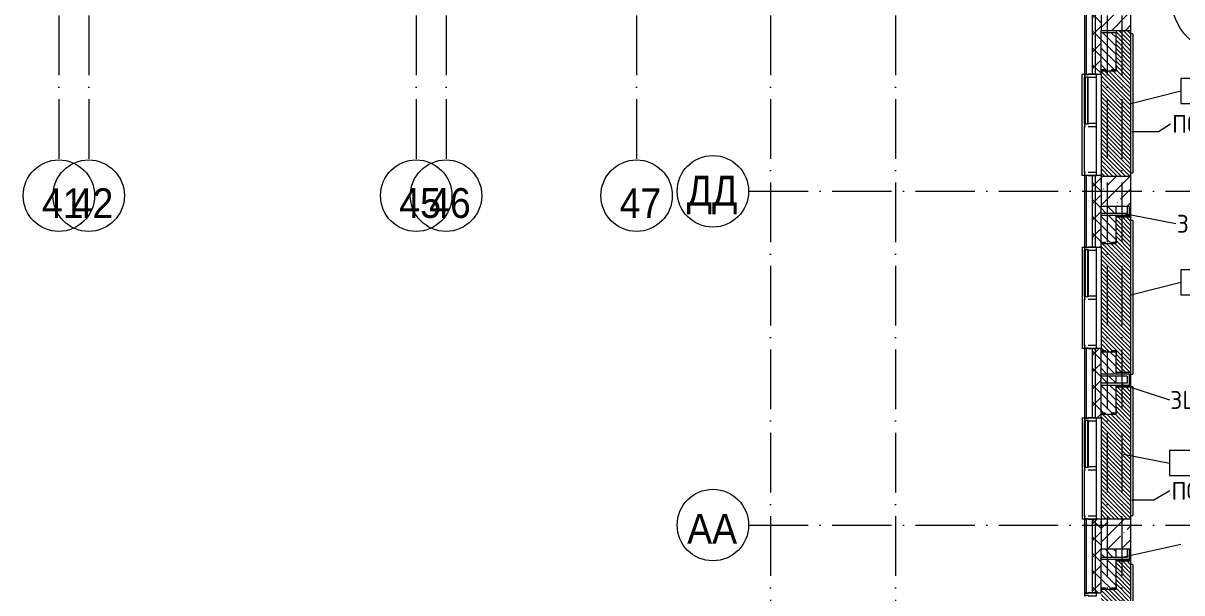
# Model space of a CAD drawing. Header units: millimetres. Extents: x -6467 to 106027, y -7090 to 195095.
# Drawn here: x 56400 to 75855, y 45194 to 54752 of the extents above; entities that cross this region are included whole.
import ezdxf

# ---------------------------------------------------------------- set-up
doc = ezdxf.new("R2010")
doc.units = ezdxf.units.MM
doc.linetypes.add('50_200_ШТРИХ_1Т_ш5_п1_п1_', pattern=[1400, 1000, -200, 0, -200])
for name, color, linetype, lineweight in [('A-DOOR', 7, 'Continuous', 9), ('A-DOOR-2', 7, 'Continuous', 5), ('A-DOOR-FRAM', 7, 'Continuous', 9), ('A-DOOR-FRAM-2', 7, 'Continuous', 5), ('A-FLOR', 7, 'Continuous', 9), ('A-FLOR-IDEN', 7, 'Continuous', 9), ('A-GLAZ', 7, 'Continuous', 5), ('A-GLAZ-CWMG', 7, 'Continuous', 9), ('A-GLAZ-CWMG-1', 7, 'Continuous', 20), ('A-WALL', 7, 'Continuous', 5), ('A-WALL-FNSH-1', 7, 'Continuous', 5), ('A-WALL-IDEN', 7, 'Continuous', 9), ('I-WALL', 7, 'Continuous', 5), ('S-COLS', 7, 'Continuous', 9), ('S-COLS-1', 7, 'Continuous', 5)]:
    doc.layers.add(name, color=color, linetype=linetype, lineweight=lineweight)
for name, color, linetype, lineweight, true_color in [('A-FLOR-PATT-1', 7, 'Continuous', 5, 0xd61c12), ('A-GENM-1', 7, 'Continuous', 9, 0xaaaaaa), ('A-GENM-2', 7, 'Continuous', 20, 0xaaaaaa), ('A-WALL-1', 7, 'Continuous', 5, 0x77b143), ('Оси-1', 7, 'Continuous', 20, 0xaaaaaa), ('Оси-2', 7, 'Continuous', 9, 0xaaaaaa), ('Оси-3', 7, '50_200_ШТРИХ_1Т_ш5_п1_п1_', 9, 0xaaaaaa)]:
    doc.layers.add(name, color=color, linetype=linetype, lineweight=lineweight, true_color=true_color)
doc.styles.add('Arial', font='arial.ttf', dxfattribs={"width": 0.9, "height": 500})
doc.styles.add('GOST Common', font='', dxfattribs={"height": 300})
doc.styles.get('GOST Common').set_extended_font_data('GOST Common')
pattern_1 = [(45, (0, 0), (-141.42136, 141.42136), []), (135, (0, 0), (-141.42136, -141.42136), [])]

# ---------------------------------------------------------------- blocks, each defined once
blk = doc.blocks.new('BSC_Колонна _Прямоугольная - 500х500-V43-АИ_План этажа Радиаторы_2')
at = {"layer": 'S-COLS-1'}
h = blk.add_hatch(dxfattribs=at)
h.set_pattern_fill('FP_71', color=256, style=0, pattern_type=2)
h.set_pattern_definition([(315, (-51931.04, 74750), (228.0985, 228.0985), []), (315, (-51931.04, 74521.9), (228.0985, 228.0985), [403.225, -80.645, 6.706, -73.939])])
h.paths.add_polyline_path([(-250, 250), (-250, -250), (250, -250), (250, 250), (-152, 250)])
for p, q in [((250, 250), (-250, 250)), ((-250, 250), (-250, -250)), ((250, -250), (250, 250)), ((-250, -250), (250, -250))]:
    blk.add_line(p, q, dxfattribs=at)
blk = doc.blocks.new('110_Дверь_СКБ_1Ст_Внутренняя - СОШ_Д-04_Дв_1150_900_x2100h_туалет для мальчиков_ туалет для девочек-25538991-АИ_План этажа Радиаторы_2')
at = {"layer": 'A-DOOR-2'}
h = blk.add_hatch(dxfattribs=at)
h.set_pattern_fill('FP_50', color=256, style=0, pattern_type=2)
h.set_pattern_definition([(135, (1751.41, 189.685), (-14.14214, -14.14214), []), (225, (1751.41, 189.685), (14.14214, -14.14214), [])])
h.paths.add_polyline_path([(587.5, 125), (537.5, 125), (537.5, -125), (587.5, -125)])
at = {"layer": 'A-DOOR-FRAM-2'}
h = blk.add_hatch(dxfattribs=at)
h.set_pattern_fill('FP_51', color=256, style=0, pattern_type=2)
h.set_pattern_definition([(45, (-371.384, 189.685), (-14.1421, 14.1421), []), (135, (-371.384, 189.685), (-14.1421, -14.1421), [])])
h.paths.add_polyline_path([(-512.5, 125), (-562.5, 125), (-562.5, -125), (-512.5, -125)])
at = {"layer": 'A-DOOR'}
for p, q in [((-462.5, 1075), (-462.5, 125)), ((-422.5, 1075), (-462.5, 1075)), ((-422.5, 125), (-422.5, 1075)), ((-462.5, 125), (-422.5, 125))]:
    blk.add_line(p, q, dxfattribs=at)
at = {"layer": 'A-DOOR-2'}
blk.add_arc((-462.5, 125), 950, 360, 90, dxfattribs=at)
at = {"layer": 'A-DOOR-FRAM'}
for p, q in [((-497.5, 133), (-567.5, 133)), ((-567.5, 133), (-567.5, 125)), ((-567.5, 125), (-497.5, 125)), ((-512.5, 125), (-562.5, 125)), ((-562.5, 125), (-562.5, -125)), ((-462.5, 125), (-512.5, 125)), ((-512.5, 125), (-512.5, 45)), ((-512.5, -125), (-512.5, 125)), ((-497.5, 125), (-512.5, 125)), ((-512.5, 125), (-512.5, 124)), ((-512.5, 124), (-497.5, 124)), ((-512.5, 45), (-452.5, 45)), ((-497.5, 45), (-512.5, 45)), ((-512.5, 45), (-512.5, -125)), ((-497.5, 125), (-497.5, 133)), ((-497.5, 124), (-497.5, 125)), ((-497.5, -125), (-497.5, 45)), ((-462.5, 85), (-462.5, 125)), ((-452.5, 85), (-462.5, 85)), ((-452.5, 45), (-452.5, 85)), ((487.5, 85), (477.5, 85)), ((477.5, 85), (477.5, 45)), ((477.5, 45), (537.5, 45)), ((487.5, 125), (487.5, 85)), ((537.5, 125), (487.5, 125)), ((592.5, 133), (522.5, 133)), ((522.5, 133), (522.5, 125)), ((537.5, 125), (522.5, 125)), ((522.5, 125), (522.5, 124)), ((522.5, 125), (592.5, 125)), ((522.5, 124), (537.5, 124)), ((537.5, 45), (522.5, 45)), ((522.5, 45), (522.5, -125)), ((537.5, 45), (537.5, 125)), ((587.5, 125), (537.5, 125)), ((537.5, 125), (537.5, -125)), ((537.5, 124), (537.5, 125)), ((537.5, -125), (537.5, 45)), ((587.5, -125), (587.5, 125)), ((592.5, 125), (592.5, 133)), ((-497.5, -125), (-567.5, -125)), ((-567.5, -125), (-567.5, -133)), ((-567.5, -133), (-497.5, -133)), ((-562.5, -125), (-512.5, -125)), ((-512.5, -125), (-497.5, -125)), ((-497.5, -133), (-497.5, -125)), ((522.5, -125), (537.5, -125)), ((592.5, -125), (522.5, -125)), ((522.5, -125), (522.5, -133)), ((522.5, -133), (592.5, -133)), ((537.5, -125), (587.5, -125)), ((592.5, -133), (592.5, -125))]:
    blk.add_line(p, q, dxfattribs=at)
blk = doc.blocks.new('Прямоугольный импост - Импост структурный с накладкой - 180мм-22437111-АИ_План этажа Радиаторы_2')
at = {"layer": 'A-GLAZ-CWMG-1'}
for p, q in [((-50, 0), (-50, 17)), ((-50, 17), (0, 17)), ((0, 0), (-10, 0)), ((-10, 0), (-10, -40)), ((0, 17), (0, 0)), ((-50, -180), (-50, -40)), ((0, -180), (-50, -180)), ((-10, -40), (0, -40)), ((0, -40), (0, -180))]:
    blk.add_line(p, q, dxfattribs=at)
blk = doc.blocks.new('Прямоугольный импост - Импост структурный с накладкой - 180мм-V236-АИ_План этажа Радиаторы_2')
at = {"layer": 'A-GLAZ-CWMG'}
for p, q in [((74223, 53069), (74223, 53844)), ((74240, 53069), (74240, 53844)), ((74277, 53844), (74280, 53844)), ((74280, 53069), (74280, 53844)), ((74420, 53069), (74420, 53844)), ((74280, 53069), (74277, 53069))]:
    blk.add_line(p, q, dxfattribs=at)
blk = doc.blocks.new('Прямоугольный импост - Импост структурный с накладкой - 180мм-V231-АИ_План этажа Радиаторы_2')
at = {"layer": 'A-GLAZ-CWMG'}
for p, q in [((49825, 55111), (49050, 55111)), ((49825, 54931), (49050, 54931)), ((49825, 54914), (49050, 54914))]:
    blk.add_line(p, q, dxfattribs=at)
blk = doc.blocks.new('Прямоугольный импост - Импост структурный с накладкой - 180мм-V232-АИ_План этажа Радиаторы_2')
at = {"layer": 'A-GLAZ-CWMG'}
for p, q in [((6637, 55111), (5862, 55111)), ((6637, 54914), (5862, 54914))]:
    blk.add_line(p, q, dxfattribs=at)
blk = doc.blocks.new('Прямоугольный импост - Импост структурный с накладкой - 180мм-V237-АИ_План этажа Радиаторы_2')
at = {"layer": 'A-GLAZ-CWMG-1'}
for p, q in [((-25, 0), (-25, 17)), ((-25, 17), (25, 17)), ((-15, 0), (-25, 0)), ((-15, -40), (-15, 0)), ((25, 17), (25, 0)), ((-25, -180), (-25, -40)), ((-25, -40), (-15, -40)), ((25, -180), (-25, -180)), ((25, -40), (25, -180))]:
    blk.add_line(p, q, dxfattribs=at)
blk = doc.blocks.new('Прямоугольный импост - Импост структурный с накладкой - 180мм-22437157-АИ_План этажа Радиаторы_2')
at = {"layer": 'A-GLAZ-CWMG-1'}
for p, q in [((0, 17), (-50, 17)), ((-50, 17), (-50, 0)), ((-50, 0), (-40, 0)), ((-40, 0), (-40, -40)), ((-10, -40), (-10, 0)), ((-10, 0), (0, 0)), ((0, 0), (0, 17)), ((-40, -40), (-50, -40)), ((-50, -40), (-50, -180)), ((-50, -180), (0, -180)), ((0, -40), (-10, -40)), ((0, -180), (0, -40))]:
    blk.add_line(p, q, dxfattribs=at)
blk = doc.blocks.new('BSC_Колонна _Прямоугольная - 500х500-V318-АИ_План этажа Радиаторы_2')
at = {"layer": 'S-COLS-1'}
h = blk.add_hatch(dxfattribs=at)
h.set_pattern_fill('FP_214', color=256, style=0, pattern_type=2)
h.set_pattern_definition([(45, (-74750, -54881.04), (-228.0985, 228.0985), []), (45, (-74521.9, -54881.04), (-228.0985, 228.0985), [403.225, -80.645, 6.706, -73.939])])
h.paths.add_polyline_path([(-250, -250), (250, -250), (250, 250), (-250, 250)])
for p, q in [((250, 250), (-250, 250)), ((-250, 250), (-250, -250)), ((250, -250), (250, 250)), ((-250, -250), (250, -250))]:
    blk.add_line(p, q, dxfattribs=at)
blk = doc.blocks.new('BSC_Колонна _Прямоугольная - 500х500-V319-АИ_План этажа Радиаторы_2')
at = {"layer": 'S-COLS-1'}
h = blk.add_hatch(dxfattribs=at)
h.set_pattern_fill('FP_215', color=256, style=0, pattern_type=2)
h.set_pattern_definition([(315, (-46181.04, 74750), (228.0985, 228.0985), []), (315, (-46181.04, 74521.9), (228.0985, 228.0985), [403.225, -80.645, 6.706, -73.939])])
h.paths.add_polyline_path([(-250, 250), (-250, -250), (250, -250), (250, 250), (-34, 250)])
for p, q in [((250, 250), (-250, 250)), ((-250, 250), (-250, -250)), ((250, -250), (250, 250)), ((-250, -250), (250, -250))]:
    blk.add_line(p, q, dxfattribs=at)
blk = doc.blocks.new('Фахверк _газобетон торцы_404 - Фахверк _газобетон торцы_-25579120-АИ_План этажа Радиаторы_2')
at = {"layer": 'A-GENM-2'}
for p, q in [((89406, 11135), (89325, 11135)), ((89325, 11135), (89325, 11129)), ((89406, 11129), (89406, 11135))]:
    blk.add_line(p, q, dxfattribs=at)
blk = doc.blocks.new('Фахверк _газобетон торцы_438 - Фахверк _газобетон торцы_-25579140-АИ_План этажа Радиаторы_2')
at = {"layer": 'A-GENM-2'}
for p, q in [((89406, 11135), (89325, 11135)), ((89325, 11135), (89325, 11129)), ((89325, 11129), (89400, 11129)), ((89400, 11129), (89400, 11054)), ((89406, 11054), (89406, 11135)), ((89400, 11054), (89406, 11054)), ((89400, 10954), (89400, 10879)), ((89406, 10954), (89400, 10954)), ((89406, 10873), (89406, 10954)), ((89400, 10879), (89325, 10879)), ((89325, 10879), (89325, 10873)), ((89325, 10873), (89406, 10873))]:
    blk.add_line(p, q, dxfattribs=at)
blk = doc.blocks.new('Фахверк _газобетон торцы_439 - Фахверк _газобетон торцы_-25579166-АИ_План этажа Радиаторы_2')
at = {"layer": 'A-GENM-2'}
for p, q in [((89406, 11135), (89325, 11135)), ((89325, 11135), (89325, 11129)), ((89325, 11129), (89400, 11129)), ((89400, 11129), (89400, 11054)), ((89406, 11054), (89406, 11135)), ((89400, 11054), (89406, 11054)), ((89400, 10954), (89400, 10879)), ((89406, 10954), (89400, 10954)), ((89406, 10873), (89406, 10954)), ((89400, 10879), (89325, 10879)), ((89325, 10879), (89325, 10873)), ((89325, 10873), (89406, 10873))]:
    blk.add_line(p, q, dxfattribs=at)
blk = doc.blocks.new('Фахверк _газобетон торцы_466 - Фахверк _газобетон торцы_-25579186-АИ_План этажа Радиаторы_2')
at = {"layer": 'A-GENM-2'}
for p, q in [((89406, 11135), (89325, 11135)), ((89325, 11135), (89325, 11129)), ((89325, 11129), (89400, 11129)), ((89400, 11129), (89400, 11054)), ((89406, 11054), (89406, 11135)), ((89400, 11054), (89406, 11054)), ((89400, 10954), (89400, 10879)), ((89406, 10954), (89400, 10954)), ((89406, 10873), (89406, 10954)), ((89400, 10879), (89325, 10879)), ((89325, 10879), (89325, 10873)), ((89325, 10873), (89406, 10873))]:
    blk.add_line(p, q, dxfattribs=at)
blk = doc.blocks.new('Фахверк _газобетон торцы_467 - Фахверк _газобетон торцы_-25579212-АИ_План этажа Радиаторы_2')
at = {"layer": 'A-GENM-2'}
for p, q in [((89406, 11135), (89325, 11135)), ((89325, 11135), (89325, 11129)), ((89406, 11129), (89406, 11135))]:
    blk.add_line(p, q, dxfattribs=at)
blk = doc.blocks.new('Фахверк _газобетон торцы_468 - Фахверк _газобетон торцы_-25579232-АИ_План этажа Радиаторы_2')
at = {"layer": 'A-GENM-2'}
for p, q in [((89406, 11135), (89325, 11135)), ((89325, 11135), (89325, 11129)), ((89325, 11129), (89400, 11129)), ((89400, 11129), (89400, 11054)), ((89406, 11054), (89406, 11135)), ((89400, 11054), (89406, 11054)), ((89400, 10954), (89400, 10879)), ((89406, 10954), (89400, 10954)), ((89406, 10873), (89406, 10954)), ((89400, 10879), (89325, 10879)), ((89325, 10879), (89325, 10873)), ((89325, 10873), (89406, 10873))]:
    blk.add_line(p, q, dxfattribs=at)
blk = doc.blocks.new('Фахверк _газобетон торцы_470 - Фахверк _газобетон торцы_-25579278-АИ_План этажа Радиаторы_2')
at = {"layer": 'A-GENM-2'}
for p, q in [((89406, 11135), (89325, 11135)), ((89325, 11135), (89325, 11129)), ((89325, 11129), (89400, 11129)), ((89400, 11129), (89400, 11054)), ((89406, 11054), (89406, 11135)), ((89400, 11054), (89406, 11054)), ((89400, 10954), (89400, 10879)), ((89406, 10954), (89400, 10954)), ((89406, 10873), (89406, 10954)), ((89400, 10879), (89325, 10879)), ((89325, 10879), (89325, 10873)), ((89325, 10873), (89406, 10873))]:
    blk.add_line(p, q, dxfattribs=at)
blk = doc.blocks.new('Отлив_СКБ - Отлив витража-V402-АИ_План этажа Радиаторы_2')
at = {"layer": 'A-GLAZ'}
for p, q in [((0, 54), (0, 100)), ((1700, 100), (0, 100)), ((0, 2), (10, 2)), ((865, 2), (1660, 2)), ((1690, 2), (1700, 2)), ((1700, 100), (1700, 54)), ((10, 0), (0, 0)), ((1660, 0), (865, 0)), ((1700, 0), (1690, 0))]:
    blk.add_line(p, q, dxfattribs=at)
blk = doc.blocks.new('Отлив_СКБ - Отлив витража-V403-АИ_План этажа Радиаторы_2')
at = {"layer": 'A-GLAZ'}
for p, q in [((0, 57), (0, 100)), ((1700, 100), (0, 100)), ((0, 2), (10, 2)), ((865, 2), (1660, 2)), ((1690, 2), (1700, 2)), ((1700, 100), (1700, 57)), ((1650, 0), (875, 0))]:
    blk.add_line(p, q, dxfattribs=at)
blk = doc.blocks.new('Ось сетки - Круг_Ø6_00__ISO-2_5_0_9K_-17386508-АИ_План этажа Радиаторы_2')
at = {"layer": 'Оси-1'}
blk.add_circle((0, 0), 3, dxfattribs=at)
blk = doc.blocks.new('AAR_СКБ_Марка_Перекрытия_1 мм - Марка пола-27961726-АИ_План этажа Радиаторы_2')
at = {"layer": 'A-FLOR-IDEN'}
for p, q in [((2.723, 2.101), (-2.69, 2.101)), ((-2.69, 2.101), (-2.69, 0)), ((2.723, 0), (2.723, 2.101)), ((-2.69, 0), (2.723, 0))]:
    blk.add_line(p, q, dxfattribs=at)

msp = doc.modelspace()

# ---------------------------------------------------------------- hatches: boundary and pattern name
at = {"layer": 'A-FLOR-PATT-1'}
h = msp.add_hatch(dxfattribs=at)
h.set_pattern_fill('FP_312', color=256, style=0, pattern_type=2)
h.set_pattern_definition([(315, (74750, 53406.04), (35.3553, 35.3553), [])])
h.paths.add_polyline_path([(74500, 52181), (75000, 52181), (75000, 54631), (74750, 54631), (74750, 54046), (74756, 54046), (74754, 53965), (74750, 53965), (74750, 53954), (74500, 53954), (74500, 52194)])
h = msp.add_hatch(dxfattribs=at)
h.set_pattern_fill('FP_313', color=256, style=0, pattern_type=2)
h.set_pattern_definition([(315, (74750, 49056.04), (35.3553, 35.3553), [])])
h.paths.add_polyline_path([(74975, 48890), (75000, 48890), (75000, 51501), (74750, 51501), (74750, 51146), (74756, 51146), (74756, 51065), (74750, 51065), (74750, 51054), (74500, 51054), (74500, 49257), (74575, 49257), (74575, 49251), (74500, 49251), (74500, 49234), (74750, 49234), (74750, 49251), (74675, 49251), (74675, 49257), (74756, 49257), (74756, 49176), (74750, 49176), (74750, 48890)])
h = msp.add_hatch(dxfattribs=at)
h.set_pattern_fill('FP_381', color=256, style=0, pattern_type=2)
h.set_pattern_definition([(315, (74750, 47540.54), (35.3553, 35.3553), [])])
h.paths.add_polyline_path([(74667, 46431), (75000, 46431), (75000, 48650), (74750, 48650), (74750, 48283), (74756, 48283), (74756, 48202), (74750, 48202), (74750, 48191), (74500, 48191), (74500, 46431)])
h = msp.add_hatch(dxfattribs=at)
h.set_pattern_fill('FP_314', color=256, style=0, pattern_type=2)
h.set_pattern_definition([(315, (74750, 44706.04), (35.3553, 35.3553), [])])
h.paths.add_polyline_path([(74500, 43481), (75000, 43481), (75000, 45729), (74750, 45729), (74750, 45346), (74756, 45346), (74756, 45265), (74750, 45265), (74750, 45254), (74500, 45254), (74500, 43494)])
at = {"layer": 'A-WALL'}
h = msp.add_hatch(dxfattribs=at)
h.set_pattern_fill('FP_125', color=256, style=0, pattern_type=2)
h.set_pattern_definition(pattern_1)
h.paths.add_polyline_path([(74400, 42931), (74400, 43494), (74350, 43494), (74350, 42931)])
h.paths.add_polyline_path([(74400, 45194), (74400, 46431), (74350, 46431), (74350, 45194)])
h.paths.add_polyline_path([(74400, 48131), (74400, 49294), (74350, 49294), (74350, 48131)])
h.paths.add_polyline_path([(74400, 50994), (74400, 52194), (74350, 52194), (74350, 50994)])
h.paths.add_polyline_path([(74350, 53894), (74400, 53894), (74400, 55081), (74350, 55081), (74350, 54595)])
h = msp.add_hatch(dxfattribs=at)
h.set_pattern_fill('FP_125', color=256, style=0, pattern_type=2)
h.set_pattern_definition(pattern_1)
h.paths.add_polyline_path([(74500, 42931), (74500, 43494), (74400, 43494), (74400, 42931)])
h.paths.add_polyline_path([(74500, 45194), (74500, 46431), (74400, 46431), (74400, 45194)])
h.paths.add_polyline_path([(74400, 48131), (74500, 48131), (74500, 49294), (74400, 49294), (74400, 48259)])
h.paths.add_polyline_path([(74400, 50994), (74500, 50994), (74500, 52194), (74400, 52194), (74400, 51075)])
h.paths.add_polyline_path([(74400, 53894), (74500, 53894), (74500, 55181), (74400, 55181), (74400, 54595)])
at = {"layer": 'A-WALL-1'}
for points in [[(75000, 51501), (75000, 51681), (74975, 51681), (74975, 51501)], [(74975, 51501), (74975, 51526), (74750, 51526), (74750, 51501), (74940, 51501)], [(74975, 48865), (75000, 48865), (75000, 48890), (74750, 48890), (74750, 48865)], [(75000, 48650), (75000, 48865), (74975, 48865), (74975, 48650)], [(74750, 48650), (74975, 48650), (74975, 48675), (74750, 48675)], [(75000, 45729), (75000, 45931), (74975, 45931), (74975, 45729)], [(74750, 45729), (74975, 45729), (74975, 45754), (74750, 45754)]]:
    msp.add_hatch(color=256, dxfattribs=at).paths.add_polyline_path(points)
at = {"layer": 'I-WALL'}
h = msp.add_hatch(dxfattribs=at)
h.set_pattern_fill('FP_2', color=256, style=0, pattern_type=2)
h.set_pattern_definition([(135, (0, 0), (-70.71068, -70.71068), [])])
h.paths.add_polyline_path([(74750, 42931), (74750, 42981), (74500, 42981), (74500, 42931)])
h.paths.add_polyline_path([(74500, 45254), (74750, 45254), (74750, 45754), (74500, 45754), (74500, 45443)])
h.paths.add_polyline_path([(74500, 45789), (74750, 45789), (74750, 45931), (74500, 45931)])
h.paths.add_polyline_path([(74500, 48191), (74750, 48191), (74750, 48675), (74500, 48675), (74500, 48259)])
h.paths.add_polyline_path([(74750, 48710), (74750, 48830), (74500, 48830), (74500, 48710), (74667, 48710)])
h.paths.add_polyline_path([(74750, 48865), (74750, 49234), (74500, 49234), (74500, 48865), (74667, 48865)])
h.paths.add_polyline_path([(74750, 51054), (74750, 51526), (74500, 51526), (74500, 51054)])
h.paths.add_polyline_path([(74750, 51561), (74750, 51681), (74500, 51681), (74500, 51561)])
h.paths.add_polyline_path([(74750, 53954), (74750, 54591), (74500, 54591), (74500, 53954)])

# ---------------------------------------------------------------- linework, layer by layer
at = {"layer": 'A-FLOR'}
for p, q in [((74750, 54631), (74750, 54591)), ((75000, 52181), (75000, 54631)), ((74500, 53894), (74500, 52194)), ((75000, 48890), (75000, 51501)), ((74500, 50994), (74500, 49294)), ((75000, 46431), (75000, 48650)), ((74500, 48131), (74500, 46431)), ((75000, 43481), (75000, 45729))]:
    msp.add_line(p, q, dxfattribs=at)
at = {"layer": 'A-FLOR-IDEN'}
for p, q in [((75000, 53406), (75838, 53616)), ((75000, 50196), (75838, 50406)), ((74875, 47523), (75646, 47371))]:
    msp.add_line(p, q, dxfattribs=at)
at = {"layer": 'A-WALL'}
for p, q in [((74400, 55081), (74400, 53894)), ((74250, 54931), (74250, 53894)), ((74350, 55031), (74350, 53894)), ((74750, 54591), (74500, 54591)), ((74750, 53954), (74750, 54591)), ((75035, 54571), (75000, 54571)), ((75035, 54571), (75035, 52241)), ((74500, 53954), (74750, 53954)), ((74250, 52194), (74250, 50994)), ((74350, 52194), (74350, 50994)), ((74400, 52194), (74400, 50994)), ((75000, 52241), (75035, 52241)), ((74940, 51561), (74500, 51561)), ((74750, 51561), (74750, 51681)), ((74940, 51681), (74940, 51561)), ((74975, 51526), (74975, 51681)), ((74975, 51526), (74500, 51526)), ((74750, 51054), (74750, 51526)), ((75035, 51441), (75000, 51441)), ((75035, 51441), (75035, 48860)), ((74500, 51054), (74750, 51054)), ((74250, 49294), (74250, 48131)), ((74350, 49294), (74350, 48131)), ((74400, 49294), (74400, 48131)), ((74750, 49234), (74500, 49234)), ((74750, 48865), (74750, 49234)), ((74975, 48865), (74500, 48865)), ((74975, 48675), (74975, 48865)), ((75000, 48860), (75035, 48860)), ((74940, 48830), (74500, 48830)), ((74940, 48710), (74500, 48710)), ((74975, 48675), (74500, 48675)), ((74750, 48710), (74750, 48830)), ((74750, 48191), (74750, 48675)), ((74940, 48830), (74940, 48710)), ((75035, 48650), (75000, 48650)), ((75035, 48650), (75035, 46491)), ((74500, 48191), (74750, 48191)), ((74250, 46431), (74250, 45194)), ((74350, 46431), (74350, 45194)), ((74400, 46431), (74400, 45194)), ((75000, 46491), (75035, 46491)), ((74750, 45789), (74750, 45931)), ((74940, 45931), (74940, 45789)), ((74975, 45754), (74975, 45931)), ((74940, 45789), (74500, 45789)), ((74975, 45754), (74500, 45754)), ((74750, 45254), (74750, 45754)), ((75035, 45669), (75000, 45669)), ((75035, 45669), (75035, 43541)), ((74500, 45254), (74750, 45254))]:
    msp.add_line(p, q, dxfattribs=at)
at = {"layer": 'A-WALL-FNSH-1'}
for p, q in [((74223, 54904), (74223, 53894)), ((74500, 53894), (74500, 54631)), ((74223, 53894), (74500, 53894)), ((74500, 52194), (74223, 52194)), ((74223, 52194), (74223, 50994)), ((74500, 52181), (74500, 52194)), ((74500, 50994), (74500, 51681)), ((75000, 51501), (75000, 51681)), ((74750, 51501), (75000, 51501)), ((74223, 50994), (74500, 50994)), ((74500, 49294), (74223, 49294)), ((74223, 49294), (74223, 48131)), ((74500, 48131), (74500, 49294)), ((75000, 48890), (74750, 48890)), ((75000, 48650), (75000, 48890)), ((74750, 48650), (75000, 48650)), ((74223, 48131), (74500, 48131)), ((74500, 46431), (74223, 46431)), ((74223, 46431), (74223, 45194)), ((74500, 45194), (74500, 45931)), ((75000, 45729), (75000, 45931)), ((74750, 45729), (75000, 45729)), ((74223, 45194), (74500, 45194))]:
    msp.add_line(p, q, dxfattribs=at)
at = {"layer": 'A-WALL-IDEN'}
for p, q in [((75018, 52936), (75465, 52936)), ((75465, 52936), (75666, 53064)), ((74858, 51563), (75757, 51390)), ((74857, 48690), (75646, 48433)), ((75387, 46756), (75656, 46908)), ((75018, 46756), (75387, 46756)), ((74880, 45798), (75838, 46008))]:
    msp.add_line(p, q, dxfattribs=at)
at = {"layer": 'Оси-3'}
for p, q in [((57000, 91281), (57000, 52458)), ((57500, 91281), (57500, 52458)), ((63000, 91281), (63000, 52458)), ((63500, 91281), (63500, 52458)), ((66700, 91281), (66700, 52458)), ((68950, 91281), (68950, -5890)), ((71050, 91281), (71050, -5890)), ((74600, 91281), (74600, 11331)), ((74850, 91281), (74850, 11331)), ((68581, 51931), (104718, 51931)), ((68581, 46331), (90319, 46331))]:
    msp.add_line(p, q, dxfattribs=at)

# ---------------------------------------------------------------- block references
at = {"layer": 'A-DOOR-2', "rotation": 180}
msp.add_blockref('110_Дверь_СКБ_1Ст_Внутренняя - СОШ_Д-04_Дв_1150_900_x2100h_туалет для мальчиков_ туалет для девочек-25538991-АИ_План этажа Радиаторы_2', (76163, 55306), dxfattribs=at)
at = {"layer": 'A-FLOR-IDEN', "xscale": 199.9999999999999, "yscale": 199.9999999999999, "zscale": 199.9999999999999}
for p in [(76376, 53406), (76376, 50196), (76184, 47161)]:
    msp.add_blockref('AAR_СКБ_Марка_Перекрытия_1 мм - Марка пола-27961726-АИ_План этажа Радиаторы_2', p, dxfattribs=at)
at = {"layer": 'A-GENM-1'}
for name, p, rotation in [('Фахверк _газобетон торцы_438 - Фахверк _газобетон торцы_-25579140-АИ_План этажа Радиаторы_2', (63621, 143371), 270.0000000000001), ('Фахверк _газобетон торцы_404 - Фахверк _газобетон торцы_-25579120-АИ_План этажа Радиаторы_2', (85629, -37249), 89.99999999999974), ('Фахверк _газобетон торцы_466 - Фахверк _газобетон торцы_-25579186-АИ_План этажа Радиаторы_2', (63621, 140471), 270.0000000000001), ('Фахверк _газобетон торцы_439 - Фахверк _газобетон торцы_-25579166-АИ_План этажа Радиаторы_2', (85629, -40149), 89.99999999999974), ('Фахверк _газобетон торцы_468 - Фахверк _газобетон торцы_-25579232-АИ_План этажа Радиаторы_2', (63621, 137608), 270.0000000000001), ('Фахверк _газобетон торцы_467 - Фахверк _газобетон торцы_-25579212-АИ_План этажа Радиаторы_2', (85629, -43012), 89.99999999999974), ('Фахверк _газобетон торцы_470 - Фахверк _газобетон торцы_-25579278-АИ_План этажа Радиаторы_2', (63621, 134671), 270.0000000000001)]:
    msp.add_blockref(name, p, dxfattribs=dict(at, rotation=rotation))
at = {"layer": 'A-GLAZ', "rotation": 89.99999999999962}
for name, p in [('Отлив_СКБ - Отлив витража-V402-АИ_План этажа Радиаторы_2', (74277, 52194)), ('Отлив_СКБ - Отлив витража-V403-АИ_План этажа Радиаторы_2', (74280, 49294)), ('Отлив_СКБ - Отлив витража-V403-АИ_План этажа Радиаторы_2', (74280, 46431))]:
    msp.add_blockref(name, p, dxfattribs=at)
at = {"layer": 'A-GLAZ-CWMG'}
for name, p, rotation in [('Прямоугольный импост - Импост структурный с накладкой - 180мм-22437157-АИ_План этажа Радиаторы_2', (74240, 53894), 89.99999999999699), ('Прямоугольный импост - Импост структурный с накладкой - 180мм-V232-АИ_План этажа Радиаторы_2', (19309, 58881), 269.9999999999988), ('Прямоугольный импост - Импост структурный с накладкой - 180мм-22437157-АИ_План этажа Радиаторы_2', (74240, 50994), 89.99999999999699), ('Прямоугольный импост - Импост структурный с накладкой - 180мм-V231-АИ_План этажа Радиаторы_2', (19309, 99994), 269.9999999999983), ('Прямоугольный импост - Импост структурный с накладкой - 180мм-V232-АИ_План этажа Радиаторы_2', (19309, 55981), 269.9999999999988), ('Прямоугольный импост - Импост структурный с накладкой - 180мм-22437157-АИ_План этажа Радиаторы_2', (74240, 48131), 89.99999999999699), ('Прямоугольный импост - Импост структурный с накладкой - 180мм-V231-АИ_План этажа Радиаторы_2', (19309, 97131), 269.9999999999983), ('Прямоугольный импост - Импост структурный с накладкой - 180мм-V232-АИ_План этажа Радиаторы_2', (19309, 53118), 269.9999999999988), ('Прямоугольный импост - Импост структурный с накладкой - 180мм-22437157-АИ_План этажа Радиаторы_2', (74240, 45194), 89.99999999999699)]:
    msp.add_blockref(name, p, dxfattribs=dict(at, rotation=rotation))
msp.add_blockref('Прямоугольный импост - Импост структурный с накладкой - 180мм-V236-АИ_План этажа Радиаторы_2', (0, 0), dxfattribs=at)
at = {"layer": 'A-GLAZ-CWMG', "extrusion": (0, 0, -1), "rotation": 270.000000000003}
for name, p in [('Прямоугольный импост - Импост структурный с накладкой - 180мм-V237-АИ_План этажа Радиаторы_2', (-74240, 53044)), ('Прямоугольный импост - Импост структурный с накладкой - 180мм-22437111-АИ_План этажа Радиаторы_2', (-74240, 52194)), ('Прямоугольный импост - Импост структурный с накладкой - 180мм-V237-АИ_План этажа Радиаторы_2', (-74240, 50144)), ('Прямоугольный импост - Импост структурный с накладкой - 180мм-22437111-АИ_План этажа Радиаторы_2', (-74240, 49294)), ('Прямоугольный импост - Импост структурный с накладкой - 180мм-V237-АИ_План этажа Радиаторы_2', (-74240, 47281)), ('Прямоугольный импост - Импост структурный с накладкой - 180мм-22437111-АИ_План этажа Радиаторы_2', (-74240, 46431))]:
    msp.add_blockref(name, p, dxfattribs=at)
at = {"layer": 'S-COLS'}
msp.add_blockref('BSC_Колонна _Прямоугольная - 500х500-V318-АИ_План этажа Радиаторы_2', (74750, 54881), dxfattribs=at)
at = {"layer": 'S-COLS', "rotation": 89.9999999999999}
for name, p in [('BSC_Колонна _Прямоугольная - 500х500-V43-АИ_План этажа Радиаторы_2', (74750, 51931)), ('BSC_Колонна _Прямоугольная - 500х500-V319-АИ_План этажа Радиаторы_2', (74750, 46181))]:
    msp.add_blockref(name, p, dxfattribs=at)
at = {"layer": 'Оси-1', "xscale": 199.9999999999999, "yscale": 199.9999999999999, "zscale": 199.9999999999999}
for p, rotation in [((67981, 51931), 269.9999999999995), ((57000, 51858), 180), ((57500, 51858), 180), ((63000, 51858), 180), ((63500, 51858), 180), ((66700, 51858), 180), ((67981, 46331), 269.9999999999994)]:
    msp.add_blockref('Ось сетки - Круг_Ø6_00__ISO-2_5_0_9K_-17386508-АИ_План этажа Радиаторы_2', p, dxfattribs=dict(at, rotation=rotation))

# ---------------------------------------------------------------- texts
at = {"layer": 'A-WALL-IDEN', "char_height": 300, "attachment_point": 2, "line_spacing_factor": 1.022766, "style": 'GOST Common'}
for s, insert, width in [('\\pxqc,t0.26667,0.53333,0.8,1.06667,1.33333,1.6,1.86667,2.13333,2.4,2.66667,2.93333,3.2,3.46667,3.73333,4,4.26667,4.53333,4.8,5.06667,5.33333,5.6,5.86667,6.13333,6.4,6.66667,6.93333,7.2,7.46667,7.73333,8,8.26667,8.53333;{ПО-4.1}', (76248, 53211), 1178), ('\\pxqc,t0.26667,0.53333,0.8,1.06667,1.33333,1.6,1.86667,2.13333,2.4,2.66667,2.93333,3.2,3.46667,3.73333,4,4.26667,4.53333,4.8,5.06667,5.33333,5.6,5.86667,6.13333,6.4,6.66667,6.93333,7.2,7.46667,7.73333,8,8.26667,8.53333;{ЗШ-2.1}', (76346, 51536), 1190), ('\\pxqc,t0.26667,0.53333,0.8,1.06667,1.33333,1.6,1.86667,2.13333,2.4,2.66667,2.93333,3.2,3.46667,3.73333,4,4.26667,4.53333,4.8,5.06667,5.33333,5.6,5.86667,6.13333,6.4,6.66667,6.93333,7.2,7.46667,7.73333,8,8.26667,8.53333;{ЗШ-2.1}', (76235, 48579), 1190), ('\\pxqc,t0.26667,0.53333,0.8,1.06667,1.33333,1.6,1.86667,2.13333,2.4,2.66667,2.93333,3.2,3.46667,3.73333,4,4.26667,4.53333,4.8,5.06667,5.33333,5.6,5.86667,6.13333,6.4,6.66667,6.93333,7.2,7.46667,7.73333,8,8.26667,8.53333;{ПО-4.1}', (76238, 47054), 1178)]:
    msp.add_mtext(s, dxfattribs=dict(at, insert=insert, width=width))
at = {"layer": 'Оси-2', "char_height": 500, "attachment_point": 5, "line_spacing_factor": 0.936439, "style": 'Arial'}
for s, insert, width in [('\\pxqc,t4.572,9.144,13.716,18.288,22.86,27.432,32.004,36.576,41.148,45.72,50.292,54.864,59.436,64.008,68.58,73.152,77.724,82.296,86.868,91.44,96.012,100.584,105.156,109.728,114.3,118.872,123.444,128.016,132.588,137.16,141.732,146.304;{ДД}', (67969, 51869), 869.4), ('\\pxqc,t4.572,9.144,13.716,18.288,22.86,27.432,32.004,36.576,41.148,45.72,50.292,54.864,59.436,64.008,68.58,73.152,77.724,82.296,86.868,91.44,96.012,100.584,105.156,109.728,114.3,118.872,123.444,128.016,132.588,137.16,141.732,146.304;{41}', (57065, 51731), 702), ('\\pxqc,t4.572,9.144,13.716,18.288,22.86,27.432,32.004,36.576,41.148,45.72,50.292,54.864,59.436,64.008,68.58,73.152,77.724,82.296,86.868,91.44,96.012,100.584,105.156,109.728,114.3,118.872,123.444,128.016,132.588,137.16,141.732,146.304;{42}', (57565, 51731), 702), ('\\pxqc,t4.572,9.144,13.716,18.288,22.86,27.432,32.004,36.576,41.148,45.72,50.292,54.864,59.436,64.008,68.58,73.152,77.724,82.296,86.868,91.44,96.012,100.584,105.156,109.728,114.3,118.872,123.444,128.016,132.588,137.16,141.732,146.304;{45}', (63065, 51731), 702), ('\\pxqc,t4.572,9.144,13.716,18.288,22.86,27.432,32.004,36.576,41.148,45.72,50.292,54.864,59.436,64.008,68.58,73.152,77.724,82.296,86.868,91.44,96.012,100.584,105.156,109.728,114.3,118.872,123.444,128.016,132.588,137.16,141.732,146.304;{46}', (63565, 51731), 702), ('\\pxqc,t4.572,9.144,13.716,18.288,22.86,27.432,32.004,36.576,41.148,45.72,50.292,54.864,59.436,64.008,68.58,73.152,77.724,82.296,86.868,91.44,96.012,100.584,105.156,109.728,114.3,118.872,123.444,128.016,132.588,137.16,141.732,146.304;{47}', (66765, 51731), 702), ('\\pxqc,t4.572,9.144,13.716,18.288,22.86,27.432,32.004,36.576,41.148,45.72,50.292,54.864,59.436,64.008,68.58,73.152,77.724,82.296,86.868,91.44,96.012,100.584,105.156,109.728,114.3,118.872,123.444,128.016,132.588,137.16,141.732,146.304;{АА}', (67969, 46269), 846)]:
    msp.add_mtext(s, dxfattribs=dict(at, insert=insert, width=width))

doc.saveas('drawing.dxf')
